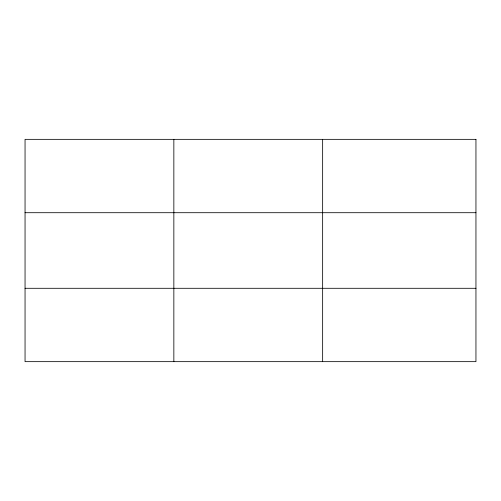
<?xml version="1.0" encoding="UTF-8"?>
<svg xmlns="http://www.w3.org/2000/svg" width="501" height="501" viewBox="0 0 501 501"><rect width="100%" height="100%" fill="white"/><g stroke="black" fill="none" stroke-linecap="round" stroke-linejoin="round"><path stroke-width="0.75" d="M173.847 361.653L173.847 139.347M322.644 361.653L322.644 139.347M25.05 212.706L475.95 212.706M25.05 288.294L475.95 288.294M475.95 139.347L475.95 361.653L25.05 361.653L25.05 139.347L475.95 139.347"/></g></svg>
